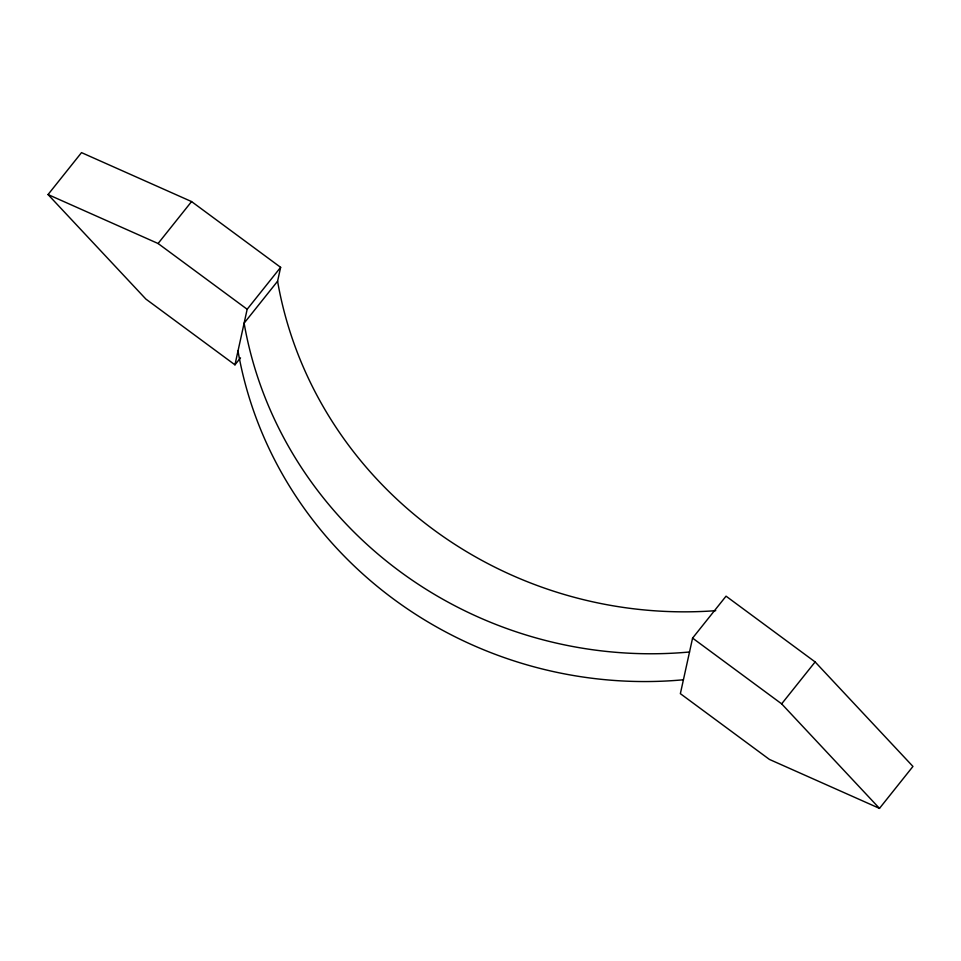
<?xml version="1.0" encoding="UTF-8"?>
<svg xmlns="http://www.w3.org/2000/svg" width="961" height="961" viewBox="0 0 961 961"><rect width="100%" height="100%" fill="white"/><g stroke="black" fill="none" stroke-linecap="round" stroke-linejoin="round"><path stroke-width="1.44" d="M234.952 364.832L247.169 309.262L280.636 267.338L191.563 201.57L81.517 152.619L48.05 194.554L145.868 299.063L234.952 364.832L240.526 357.84M689.517 651.99A404.809 385.433 12.4 0 1 244.118 323.16L277.585 281.225L280.636 267.338M692.581 638.104L680.364 693.662L769.437 759.43L879.483 808.381L912.95 766.446L815.132 661.937L726.048 596.168L692.581 638.104L781.653 703.86L879.483 808.381M48.05 194.554L158.084 243.505L191.563 201.57M781.653 703.86L815.132 661.937M158.084 243.505L247.169 309.262M715.729 610.667A404.809 385.433 12.4 0 1 277.585 281.225M683.415 679.775A404.809 385.433 12.4 0 1 238.004 350.945"/></g></svg>
